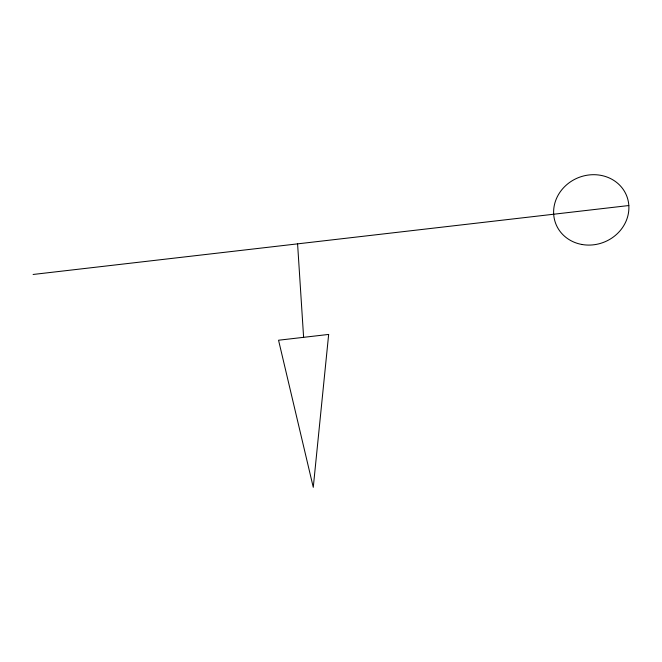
<?xml version="1.0" encoding="UTF-8"?>
<svg xmlns="http://www.w3.org/2000/svg" width="662" height="662" viewBox="0 0 662 662"><rect width="100%" height="100%" fill="white"/><g stroke="black" fill="none" stroke-linecap="round" stroke-linejoin="round"><path stroke-width="0.99" d="M33.1 274.465L628.834 205.534M297.586 243.864L303.61 337.33M328.658 334.434L313.275 487.315L278.553 340.227L328.658 334.434M582.138 244.518A38.098 34.722 -21.8 0 0 627.444 198.046A38.098 34.722 -21.8 0 0 564.181 187.098A38.098 34.722 -21.8 0 0 582.138 244.518"/></g></svg>
